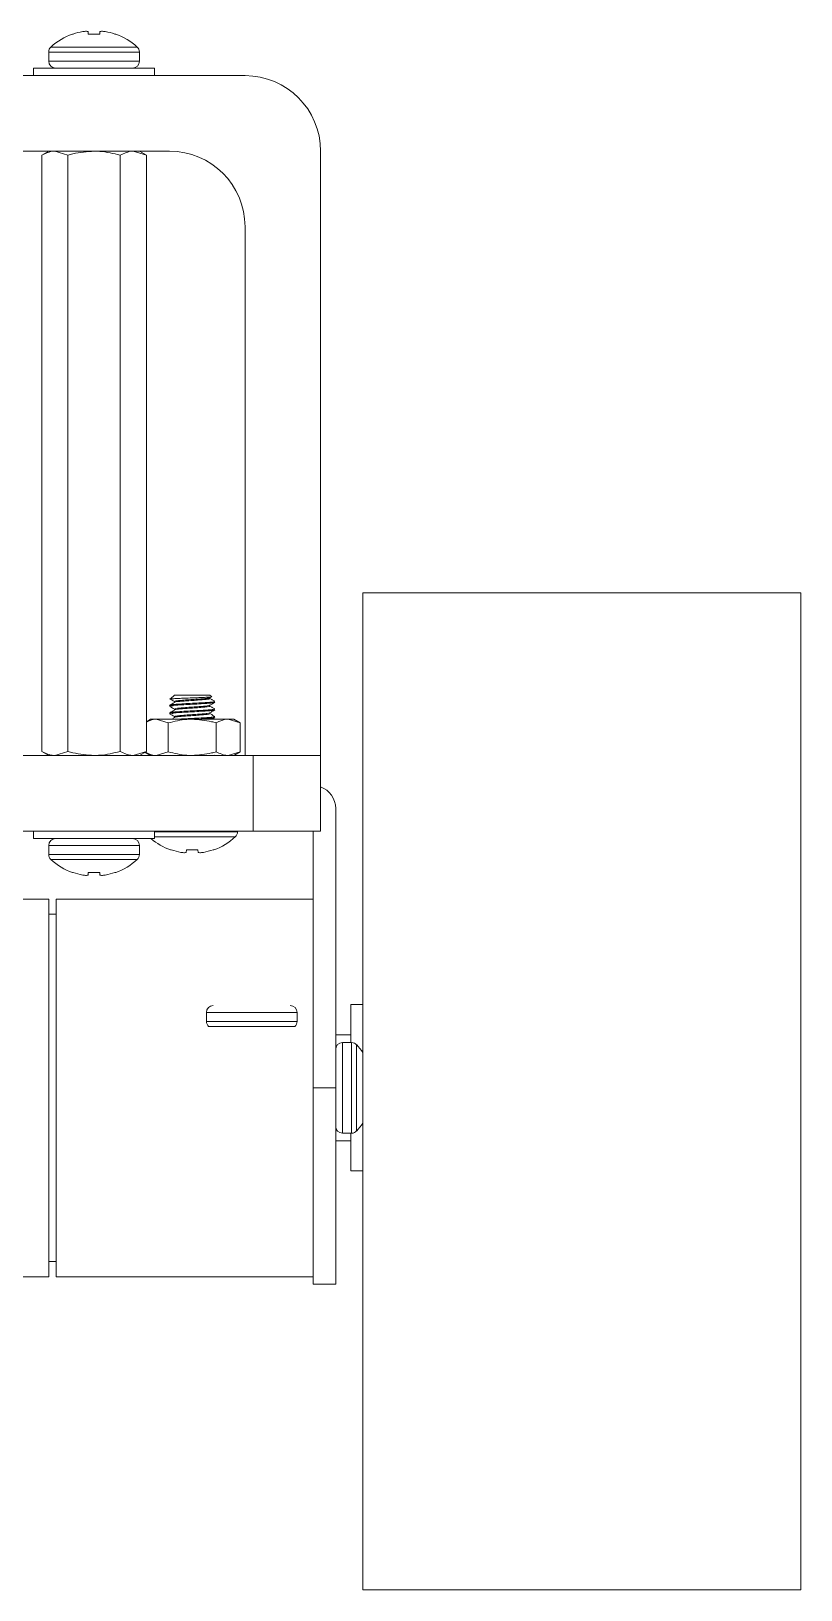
# Model space of a CAD drawing. Header units: inches. Extents: x -1846 to 3013, y 0 to 1997.
# Drawn here: x 2187.4 to 2212.8, y 310.1 to 361.6 of the extents above; entities that cross this region are included whole.
import ezdxf

# ---------------------------------------------------------------- set-up
doc = ezdxf.new("R2010")
doc.units = ezdxf.units.IN
doc.layers.get('0').update_dxf_attribs({"color": 2, "lineweight": 0})

msp = doc.modelspace()

# ---------------------------------------------------------------- linework, layer by layer
for p, q in [((2189.24, 361.637), (2189.247, 361.554)), ((2189.625, 361.554), (2189.632, 361.637)), ((2188.009, 361.125), (2190.863, 361.125)), ((2188.719, 361.554), (2188.745, 361.554)), ((2189.247, 361.554), (2189.625, 361.554)), ((2190.127, 361.554), (2190.152, 361.554)), ((2187.936, 360.959), (2187.936, 360.654)), ((2187.936, 360.959), (2190.936, 360.959)), ((2187.936, 360.654), (2190.936, 360.654)), ((2190.936, 360.654), (2190.936, 360.959)), ((2114.436, 360.179), (2194.436, 360.179)), ((2187.436, 360.429), (2187.436, 360.179)), ((2187.436, 360.429), (2191.436, 360.429)), ((2191.436, 360.179), (2191.436, 360.429)), ((2116.936, 357.679), (2191.936, 357.679)), ((2187.936, 357.679), (2187.704, 357.545)), ((2187.704, 357.545), (2187.704, 337.813)), ((2188.57, 357.545), (2188.137, 357.679)), ((2188.57, 357.545), (2188.57, 337.813)), ((2190.302, 357.545), (2190.302, 337.813)), ((2191.168, 357.545), (2190.735, 357.679)), ((2191.168, 357.545), (2190.936, 357.679)), ((2191.168, 357.545), (2191.168, 337.813)), ((2196.936, 337.679), (2196.936, 357.679)), ((2194.436, 337.679), (2194.436, 355.179)), ((2198.336, 343.064), (2198.336, 310.067)), ((2198.336, 343.064), (2212.836, 343.064)), ((2212.836, 343.064), (2212.836, 310.067)), ((2192.098, 339.679), (2191.969, 339.551)), ((2193.274, 339.679), (2192.098, 339.679)), ((2192.098, 339.468), (2192.098, 339.437)), ((2193.236, 339.61), (2193.178, 339.57)), ((2193.268, 339.587), (2193.338, 339.628)), ((2193.324, 339.629), (2193.274, 339.679)), ((2193.274, 339.562), (2193.274, 339.591)), ((2193.314, 339.414), (2193.314, 339.445)), ((2193.422, 339.43), (2193.436, 339.438)), ((2191.951, 339.345), (2191.94, 339.339)), ((2191.951, 339.095), (2191.94, 339.089)), ((2192.098, 339.218), (2192.098, 339.187)), ((2192.098, 338.968), (2192.098, 338.937)), ((2193.274, 339.312), (2193.274, 339.343)), ((2193.274, 339.062), (2193.274, 339.093)), ((2193.314, 339.164), (2193.314, 339.195)), ((2193.314, 338.914), (2193.314, 338.945)), ((2193.422, 339.18), (2193.436, 339.188)), ((2193.422, 338.93), (2193.436, 338.938)), ((2191.311, 338.879), (2191.168, 338.797)), ((2191.311, 338.879), (2191.495, 338.879)), ((2191.892, 338.757), (2191.495, 338.879)), ((2192.686, 338.879), (2191.495, 338.879)), ((2191.892, 337.802), (2191.892, 338.757)), ((2192.686, 338.879), (2193.877, 338.879)), ((2193.48, 337.802), (2193.48, 338.757)), ((2194.274, 338.757), (2193.877, 338.879)), ((2193.877, 338.879), (2194.061, 338.879)), ((2194.274, 338.757), (2194.061, 338.879)), ((2194.274, 337.802), (2194.274, 338.757)), ((2160.696, 337.679), (2194.709, 337.679)), ((2187.704, 337.813), (2187.936, 337.679)), ((2188.57, 337.813), (2188.137, 337.679)), ((2191.168, 337.813), (2190.735, 337.679)), ((2190.936, 337.679), (2191.168, 337.813)), ((2191.123, 337.788), (2191.311, 337.679)), ((2191.892, 337.802), (2191.495, 337.679)), ((2192.101, 337.683), (2192.095, 337.679)), ((2193.422, 337.68), (2193.436, 337.688)), ((2194.274, 337.802), (2193.877, 337.679)), ((2194.061, 337.679), (2194.274, 337.802)), ((2194.709, 335.179), (2194.709, 337.679)), ((2194.709, 337.679), (2196.796, 337.679)), ((2196.796, 337.679), (2196.936, 337.679)), ((2196.936, 337.679), (2196.936, 335.179)), ((2197.436, 326.679), (2197.436, 335.929)), ((2160.696, 335.179), (2194.709, 335.179)), ((2187.436, 335.179), (2187.436, 334.929)), ((2191.436, 334.929), (2187.436, 334.929)), ((2191.436, 334.929), (2191.436, 335.179)), ((2194.186, 335.15), (2191.436, 335.15)), ((2194.113, 334.984), (2191.436, 334.984)), ((2194.186, 335.15), (2194.186, 335.179)), ((2196.936, 335.179), (2194.709, 335.179)), ((2196.686, 326.679), (2196.686, 335.179)), ((2187.936, 334.704), (2187.936, 334.4)), ((2190.936, 334.704), (2187.936, 334.704)), ((2190.936, 334.4), (2187.936, 334.4)), ((2190.936, 334.4), (2190.936, 334.704)), ((2191.995, 334.555), (2191.969, 334.555)), ((2192.497, 334.555), (2192.49, 334.472)), ((2192.875, 334.555), (2192.497, 334.555)), ((2192.882, 334.472), (2192.875, 334.555)), ((2193.402, 334.555), (2193.377, 334.555)), ((2190.863, 334.234), (2188.009, 334.234)), ((2188.745, 333.805), (2188.719, 333.805)), ((2189.247, 333.805), (2189.24, 333.722)), ((2189.625, 333.805), (2189.247, 333.805)), ((2189.632, 333.722), (2189.625, 333.805)), ((2190.152, 333.805), (2190.127, 333.805)), ((2187.936, 332.929), (2186.936, 332.929)), ((2187.936, 332.929), (2187.936, 320.429)), ((2196.686, 332.929), (2188.186, 332.929)), ((2188.186, 332.929), (2188.186, 320.429)), ((2188.186, 332.429), (2187.936, 332.429)), ((2193.158, 329.178), (2193.158, 328.874)), ((2196.158, 329.178), (2193.158, 329.178)), ((2196.158, 328.874), (2196.158, 329.178)), ((2198.336, 329.437), (2197.936, 329.437)), ((2197.936, 328.179), (2197.936, 329.437)), ((2196.158, 328.874), (2193.158, 328.874)), ((2196.085, 328.708), (2193.231, 328.708)), ((2197.936, 328.429), (2197.436, 328.429)), ((2197.965, 328.179), (2197.661, 328.179)), ((2197.661, 328.179), (2197.661, 325.179)), ((2197.965, 328.179), (2197.965, 325.179)), ((2198.131, 328.106), (2198.131, 325.252)), ((2196.686, 326.679), (2197.436, 326.679)), ((2196.686, 320.179), (2196.686, 326.679)), ((2197.436, 326.679), (2197.436, 320.179)), ((2197.661, 325.179), (2197.965, 325.179)), ((2197.936, 323.937), (2197.936, 325.179)), ((2197.436, 324.929), (2197.936, 324.929)), ((2197.936, 323.937), (2198.336, 323.937)), ((2187.936, 320.929), (2188.186, 320.929)), ((2185.168, 320.429), (2187.936, 320.429)), ((2188.186, 320.429), (2196.686, 320.429)), ((2196.686, 320.179), (2197.436, 320.179)), ((2198.336, 310.067), (2212.836, 310.067))]:
    msp.add_line(p, q)
for centre, radius, start, end in [((2189.436, 359.551), 2.119, 100.1662, 109.027), ((2189.31, 359.863), 1.791, 93.964, 97.9842), ((2189.128, 361.299), 0.355, 71.7311, 80.5485), ((2189.743, 361.299), 0.355, 99.4515, 108.2689), ((2189.561, 359.863), 1.791, 82.0158, 86.036), ((2189.436, 359.551), 2.119, 70.973, 79.8338), ((2188.161, 360.959), 0.225, 132.4927, 180), ((2189.436, 359.567), 2.113, 109.825, 132.4927), ((2189.436, 359.567), 2.113, 47.5073, 70.175), ((2190.711, 360.959), 0.225, 0, 47.5073), ((2188.161, 360.654), 0.225, 180, 270), ((2190.711, 360.654), 0.225, 270, 0), ((2194.436, 357.679), 2.5, 0, 90), ((2191.936, 355.179), 2.5, 0, 90), ((2196.686, 335.929), 0.75, 0, 70.5288), ((2188.161, 334.704), 0.225, 90, 180), ((2190.711, 334.704), 0.225, 0, 90), ((2192.686, 336.542), 2.112, 229.7572, 250.175), ((2192.686, 336.542), 2.113, 289.825, 312.4927), ((2193.961, 335.15), 0.225, 312.4927, 0), ((2188.161, 334.4), 0.225, 180, 227.5073), ((2190.711, 334.4), 0.225, 312.4927, 0), ((2192.686, 336.558), 2.119, 250.973, 259.8338), ((2192.56, 336.246), 1.791, 262.0158, 266.036), ((2192.378, 334.809), 0.355, 279.4515, 288.2689), ((2192.993, 334.809), 0.355, 251.7311, 260.5485), ((2192.811, 336.246), 1.791, 273.964, 277.9842), ((2192.686, 336.558), 2.119, 280.1662, 289.027), ((2189.436, 335.792), 2.112, 227.5073, 250.175), ((2189.436, 335.808), 2.119, 250.973, 259.8338), ((2189.436, 335.808), 2.119, 280.1662, 289.027), ((2189.436, 335.792), 2.113, 289.825, 312.4927), ((2189.31, 335.496), 1.791, 262.0158, 266.036), ((2189.128, 334.059), 0.355, 279.4515, 288.2689), ((2189.743, 334.059), 0.355, 251.7311, 260.5485), ((2189.561, 335.496), 1.791, 273.964, 277.9842), ((2193.383, 329.178), 0.225, 90, 180), ((2195.933, 329.178), 0.225, 0, 90), ((2193.383, 328.874), 0.225, 180, 227.5073), ((2195.933, 328.874), 0.225, 312.4927, 0), ((2197.661, 327.954), 0.225, 90, 180), ((2197.965, 327.954), 0.225, 42.4927, 90), ((2196.573, 326.679), 2.113, 33.455, 42.4927), ((2196.573, 326.679), 2.113, 317.5073, 326.545), ((2197.661, 325.404), 0.225, 180, 270), ((2197.965, 325.404), 0.225, 270, 317.5073)]:
    msp.add_arc(centre, radius, start, end)
for points, knots in [([(2188.137, 357.679), (2188.127, 357.679), (2187.98, 357.677), (2187.837, 357.609), (2187.704, 357.545)], [0, 0, 0, 0, 0.07016, 1, 1, 1, 1]), ([(2189.436, 357.679), (2189.2, 357.662), (2188.907, 357.64), (2188.625, 357.561), (2188.57, 357.545)], [0, 0, 0, 0, 0.804908, 1, 1, 1, 1]), ([(2190.302, 357.545), (2190.079, 357.601), (2189.793, 357.672), (2189.5, 357.678), (2189.436, 357.679)], [0, 0, 0, 0, 0.7806222, 1, 1, 1, 1]), ([(2190.735, 357.679), (2190.725, 357.679), (2190.578, 357.677), (2190.435, 357.609), (2190.302, 357.545)], [0, 0, 0, 0, 0.07016, 1, 1, 1, 1]), ([(2193.314, 339.445), (2193.251, 339.44), (2193.124, 339.43), (2192.843, 339.413), (2192.544, 339.399), (2192.265, 339.382), (2192.05, 339.366), (2191.934, 339.352), (2191.925, 339.335), (2192.014, 339.325), (2192.058, 339.32)], [0, 0, 0, 0, 0.124092, 0.251443, 0.373754, 0.5, 0.626246, 0.748557, 0.875908, 1, 1, 1, 1]), ([(2191.94, 339.558), (2191.967, 339.542), (2192.02, 339.511), (2192.073, 339.48), (2192.098, 339.466)], [0, 0, 0, 0, 0.514957, 1, 1, 1, 1]), ([(2192.101, 339.433), (2192.074, 339.417), (2192.029, 339.391), (2191.984, 339.364), (2191.966, 339.353)], [0, 0, 0, 0, 0.593966, 1, 1, 1, 1]), ([(2191.975, 339.545), (2191.975, 339.547), (2191.975, 339.552), (2192.063, 339.558), (2192.224, 339.567), (2192.437, 339.576), (2192.672, 339.584), (2192.903, 339.593), (2193.104, 339.602), (2193.192, 339.607), (2193.236, 339.61)], [0, 0, 0, 0, 0.074664, 0.212696, 0.350022, 0.483013, 0.616006, 0.748639, 0.876595, 1, 1, 1, 1]), ([(2193.261, 339.566), (2193.266, 339.562), (2193.277, 339.553), (2193.189, 339.539), (2193.026, 339.524), (2192.81, 339.507), (2192.575, 339.493), (2192.356, 339.476), (2192.19, 339.46), (2192.097, 339.447), (2192.105, 339.437), (2192.108, 339.432)], [0, 0, 0, 0, 0.087721, 0.203953, 0.320185, 0.439481, 0.55404, 0.672297, 0.790555, 0.905113, 1, 1, 1, 1]), ([(2193.178, 339.57), (2193.129, 339.565), (2193.029, 339.555), (2192.809, 339.538), (2192.575, 339.524), (2192.355, 339.507), (2192.191, 339.491), (2192.102, 339.479), (2192.108, 339.471), (2192.11, 339.468)], [0, 0, 0, 0, 0.1521032, 0.3082165, 0.4581302, 0.6128838, 0.7676374, 0.917551, 1, 1, 1, 1]), ([(2193.178, 339.57), (2193.219, 339.575), (2193.266, 339.581), (2193.263, 339.587), (2193.263, 339.587)], [0, 0, 0, 0, 0.886251, 1, 1, 1, 1]), ([(2193.323, 339.621), (2193.323, 339.621), (2193.328, 339.618), (2193.288, 339.614), (2193.244, 339.611), (2193.236, 339.61)], [0, 0, 0, 0, 0.080476, 0.820611, 1, 1, 1, 1]), ([(2193.433, 339.472), (2193.406, 339.487), (2193.352, 339.519), (2193.297, 339.55), (2193.27, 339.566)], [0, 0, 0, 0, 0.5001829, 1, 1, 1, 1]), ([(2193.273, 339.344), (2193.3, 339.359), (2193.349, 339.388), (2193.398, 339.416), (2193.419, 339.429)], [0, 0, 0, 0, 0.555499, 1, 1, 1, 1]), ([(2193.42, 339.472), (2193.426, 339.468), (2193.441, 339.459), (2193.361, 339.45), (2193.314, 339.445)], [0, 0, 0, 0, 0.413186, 1, 1, 1, 1]), ([(2193.421, 339.438), (2193.425, 339.435), (2193.437, 339.426), (2193.362, 339.419), (2193.314, 339.414)], [0, 0, 0, 0, 0.355149, 1, 1, 1, 1]), ([(2193.314, 339.195), (2193.251, 339.19), (2193.124, 339.18), (2192.843, 339.163), (2192.544, 339.149), (2192.265, 339.132), (2192.05, 339.116), (2191.934, 339.102), (2191.925, 339.085), (2192.014, 339.075), (2192.058, 339.07)], [0, 0, 0, 0, 0.124092, 0.251443, 0.373754, 0.5, 0.626246, 0.748557, 0.875908, 1, 1, 1, 1]), ([(2193.314, 339.414), (2193.251, 339.409), (2193.124, 339.399), (2192.843, 339.382), (2192.544, 339.368), (2192.264, 339.351), (2192.053, 339.335), (2191.934, 339.322), (2191.945, 339.312), (2191.95, 339.307)], [0, 0, 0, 0, 0.146168, 0.296176, 0.440247, 0.588953, 0.737659, 0.88173, 1, 1, 1, 1]), ([(2191.94, 339.308), (2191.967, 339.292), (2192.02, 339.261), (2192.073, 339.23), (2192.098, 339.216)], [0, 0, 0, 0, 0.514957, 1, 1, 1, 1]), ([(2193.314, 339.164), (2193.251, 339.159), (2193.124, 339.149), (2192.843, 339.132), (2192.544, 339.118), (2192.264, 339.101), (2192.053, 339.085), (2191.934, 339.072), (2191.945, 339.062), (2191.95, 339.057)], [0, 0, 0, 0, 0.146168, 0.296176, 0.440247, 0.588953, 0.737659, 0.88173, 1, 1, 1, 1]), ([(2191.94, 339.058), (2191.967, 339.042), (2192.02, 339.011), (2192.073, 338.98), (2192.098, 338.966)], [0, 0, 0, 0, 0.514957, 1, 1, 1, 1]), ([(2192.101, 339.183), (2192.074, 339.167), (2192.029, 339.141), (2191.984, 339.114), (2191.966, 339.103)], [0, 0, 0, 0, 0.593966, 1, 1, 1, 1]), ([(2192.101, 338.933), (2192.074, 338.917), (2192.044, 338.899), (2192.013, 338.881), (2192.01, 338.879)], [0, 0, 0, 0, 0.881527, 1, 1, 1, 1]), ([(2193.261, 339.316), (2193.266, 339.312), (2193.277, 339.303), (2193.189, 339.289), (2193.026, 339.274), (2192.81, 339.257), (2192.575, 339.243), (2192.356, 339.226), (2192.19, 339.21), (2192.097, 339.197), (2192.105, 339.187), (2192.108, 339.182)], [0, 0, 0, 0, 0.087721, 0.203953, 0.320185, 0.439481, 0.55404, 0.672297, 0.790555, 0.905113, 1, 1, 1, 1]), ([(2193.261, 339.066), (2193.266, 339.062), (2193.277, 339.053), (2193.189, 339.039), (2193.026, 339.024), (2192.81, 339.007), (2192.575, 338.993), (2192.356, 338.976), (2192.19, 338.96), (2192.097, 338.947), (2192.105, 338.937), (2192.108, 338.932)], [0, 0, 0, 0, 0.087721, 0.203953, 0.320185, 0.439481, 0.55404, 0.672297, 0.790555, 0.905113, 1, 1, 1, 1]), ([(2193.262, 339.344), (2193.265, 339.341), (2193.273, 339.333), (2193.188, 339.32), (2193.027, 339.305), (2192.81, 339.288), (2192.575, 339.274), (2192.355, 339.257), (2192.191, 339.241), (2192.102, 339.229), (2192.108, 339.221), (2192.11, 339.218)], [0, 0, 0, 0, 0.065698, 0.189046, 0.312395, 0.438996, 0.560569, 0.686067, 0.811565, 0.933138, 1, 1, 1, 1]), ([(2193.262, 339.094), (2193.265, 339.091), (2193.273, 339.083), (2193.188, 339.07), (2193.027, 339.055), (2192.81, 339.038), (2192.575, 339.024), (2192.355, 339.007), (2192.191, 338.991), (2192.102, 338.979), (2192.108, 338.971), (2192.11, 338.968)], [0, 0, 0, 0, 0.0656977, 0.1890463, 0.312395, 0.4389957, 0.5605687, 0.6860667, 0.8115647, 0.9331377, 1, 1, 1, 1]), ([(2193.314, 338.945), (2193.251, 338.94), (2193.125, 338.93), (2192.842, 338.913), (2192.548, 338.899), (2192.33, 338.887), (2192.248, 338.88), (2192.235, 338.879)], [0, 0, 0, 0, 0.2365861, 0.4793863, 0.7125787, 0.9532721, 1, 1, 1, 1]), ([(2193.314, 338.914), (2193.251, 338.909), (2193.124, 338.899), (2192.919, 338.886), (2192.803, 338.88), (2192.786, 338.879)], [0, 0, 0, 0, 0.454543, 0.921026, 1, 1, 1, 1]), ([(2193.433, 339.222), (2193.406, 339.237), (2193.352, 339.269), (2193.297, 339.3), (2193.27, 339.316)], [0, 0, 0, 0, 0.5001829, 1, 1, 1, 1]), ([(2193.433, 338.972), (2193.406, 338.987), (2193.352, 339.019), (2193.297, 339.05), (2193.27, 339.066)], [0, 0, 0, 0, 0.5001829, 1, 1, 1, 1]), ([(2193.273, 339.094), (2193.3, 339.109), (2193.349, 339.138), (2193.398, 339.166), (2193.419, 339.179)], [0, 0, 0, 0, 0.555499, 1, 1, 1, 1]), ([(2193.42, 339.222), (2193.426, 339.218), (2193.441, 339.209), (2193.361, 339.2), (2193.314, 339.195)], [0, 0, 0, 0, 0.413186, 1, 1, 1, 1]), ([(2193.421, 339.188), (2193.425, 339.185), (2193.437, 339.176), (2193.362, 339.169), (2193.314, 339.164)], [0, 0, 0, 0, 0.355149, 1, 1, 1, 1]), ([(2193.42, 338.972), (2193.426, 338.968), (2193.441, 338.959), (2193.361, 338.95), (2193.314, 338.945)], [0, 0, 0, 0, 0.413186, 1, 1, 1, 1]), ([(2193.421, 338.938), (2193.425, 338.935), (2193.437, 338.926), (2193.362, 338.919), (2193.314, 338.914)], [0, 0, 0, 0, 0.3551491, 1, 1, 1, 1]), ([(2193.335, 338.879), (2193.341, 338.883), (2193.37, 338.9), (2193.398, 338.916), (2193.419, 338.929)], [0, 0, 0, 0, 0.233741, 1, 1, 1, 1]), ([(2191.495, 338.879), (2191.486, 338.879), (2191.375, 338.878), (2191.267, 338.827), (2191.168, 338.78)], [0, 0, 0, 0, 0.085126, 1, 1, 1, 1]), ([(2192.686, 338.879), (2192.627, 338.878), (2192.358, 338.873), (2192.097, 338.807), (2191.892, 338.757)], [0, 0, 0, 0, 0.2192088, 1, 1, 1, 1]), ([(2193.48, 338.757), (2193.429, 338.771), (2193.171, 338.843), (2192.902, 338.863), (2192.686, 338.879)], [0, 0, 0, 0, 0.194876, 1, 1, 1, 1]), ([(2193.877, 338.879), (2193.867, 338.879), (2193.733, 338.877), (2193.602, 338.815), (2193.48, 338.757)], [0, 0, 0, 0, 0.07015, 1, 1, 1, 1]), ([(2188.137, 337.679), (2188.127, 337.679), (2187.98, 337.681), (2187.837, 337.75), (2187.704, 337.813)], [0, 0, 0, 0, 0.07016, 1, 1, 1, 1]), ([(2189.436, 337.679), (2189.2, 337.697), (2188.907, 337.719), (2188.625, 337.798), (2188.57, 337.813)], [0, 0, 0, 0, 0.804908, 1, 1, 1, 1]), ([(2190.302, 337.813), (2190.079, 337.758), (2189.793, 337.687), (2189.5, 337.681), (2189.436, 337.679)], [0, 0, 0, 0, 0.7806222, 1, 1, 1, 1]), ([(2190.735, 337.679), (2190.725, 337.679), (2190.578, 337.681), (2190.435, 337.75), (2190.302, 337.813)], [0, 0, 0, 0, 0.07016, 1, 1, 1, 1]), ([(2191.495, 337.679), (2191.486, 337.679), (2191.369, 337.681), (2191.255, 337.735), (2191.15, 337.785)], [0, 0, 0, 0, 0.080705, 1, 1, 1, 1]), ([(2192.686, 337.679), (2192.627, 337.681), (2192.358, 337.686), (2192.097, 337.751), (2191.892, 337.802)], [0, 0, 0, 0, 0.2192088, 1, 1, 1, 1]), ([(2193.48, 337.802), (2193.429, 337.788), (2193.171, 337.715), (2192.902, 337.695), (2192.686, 337.679)], [0, 0, 0, 0, 0.194876, 1, 1, 1, 1]), ([(2193.877, 337.679), (2193.867, 337.679), (2193.733, 337.681), (2193.602, 337.744), (2193.48, 337.802)], [0, 0, 0, 0, 0.07015, 1, 1, 1, 1])]:
    msp.add_open_spline(points, degree=3, knots=knots)

doc.saveas('drawing.dxf')
